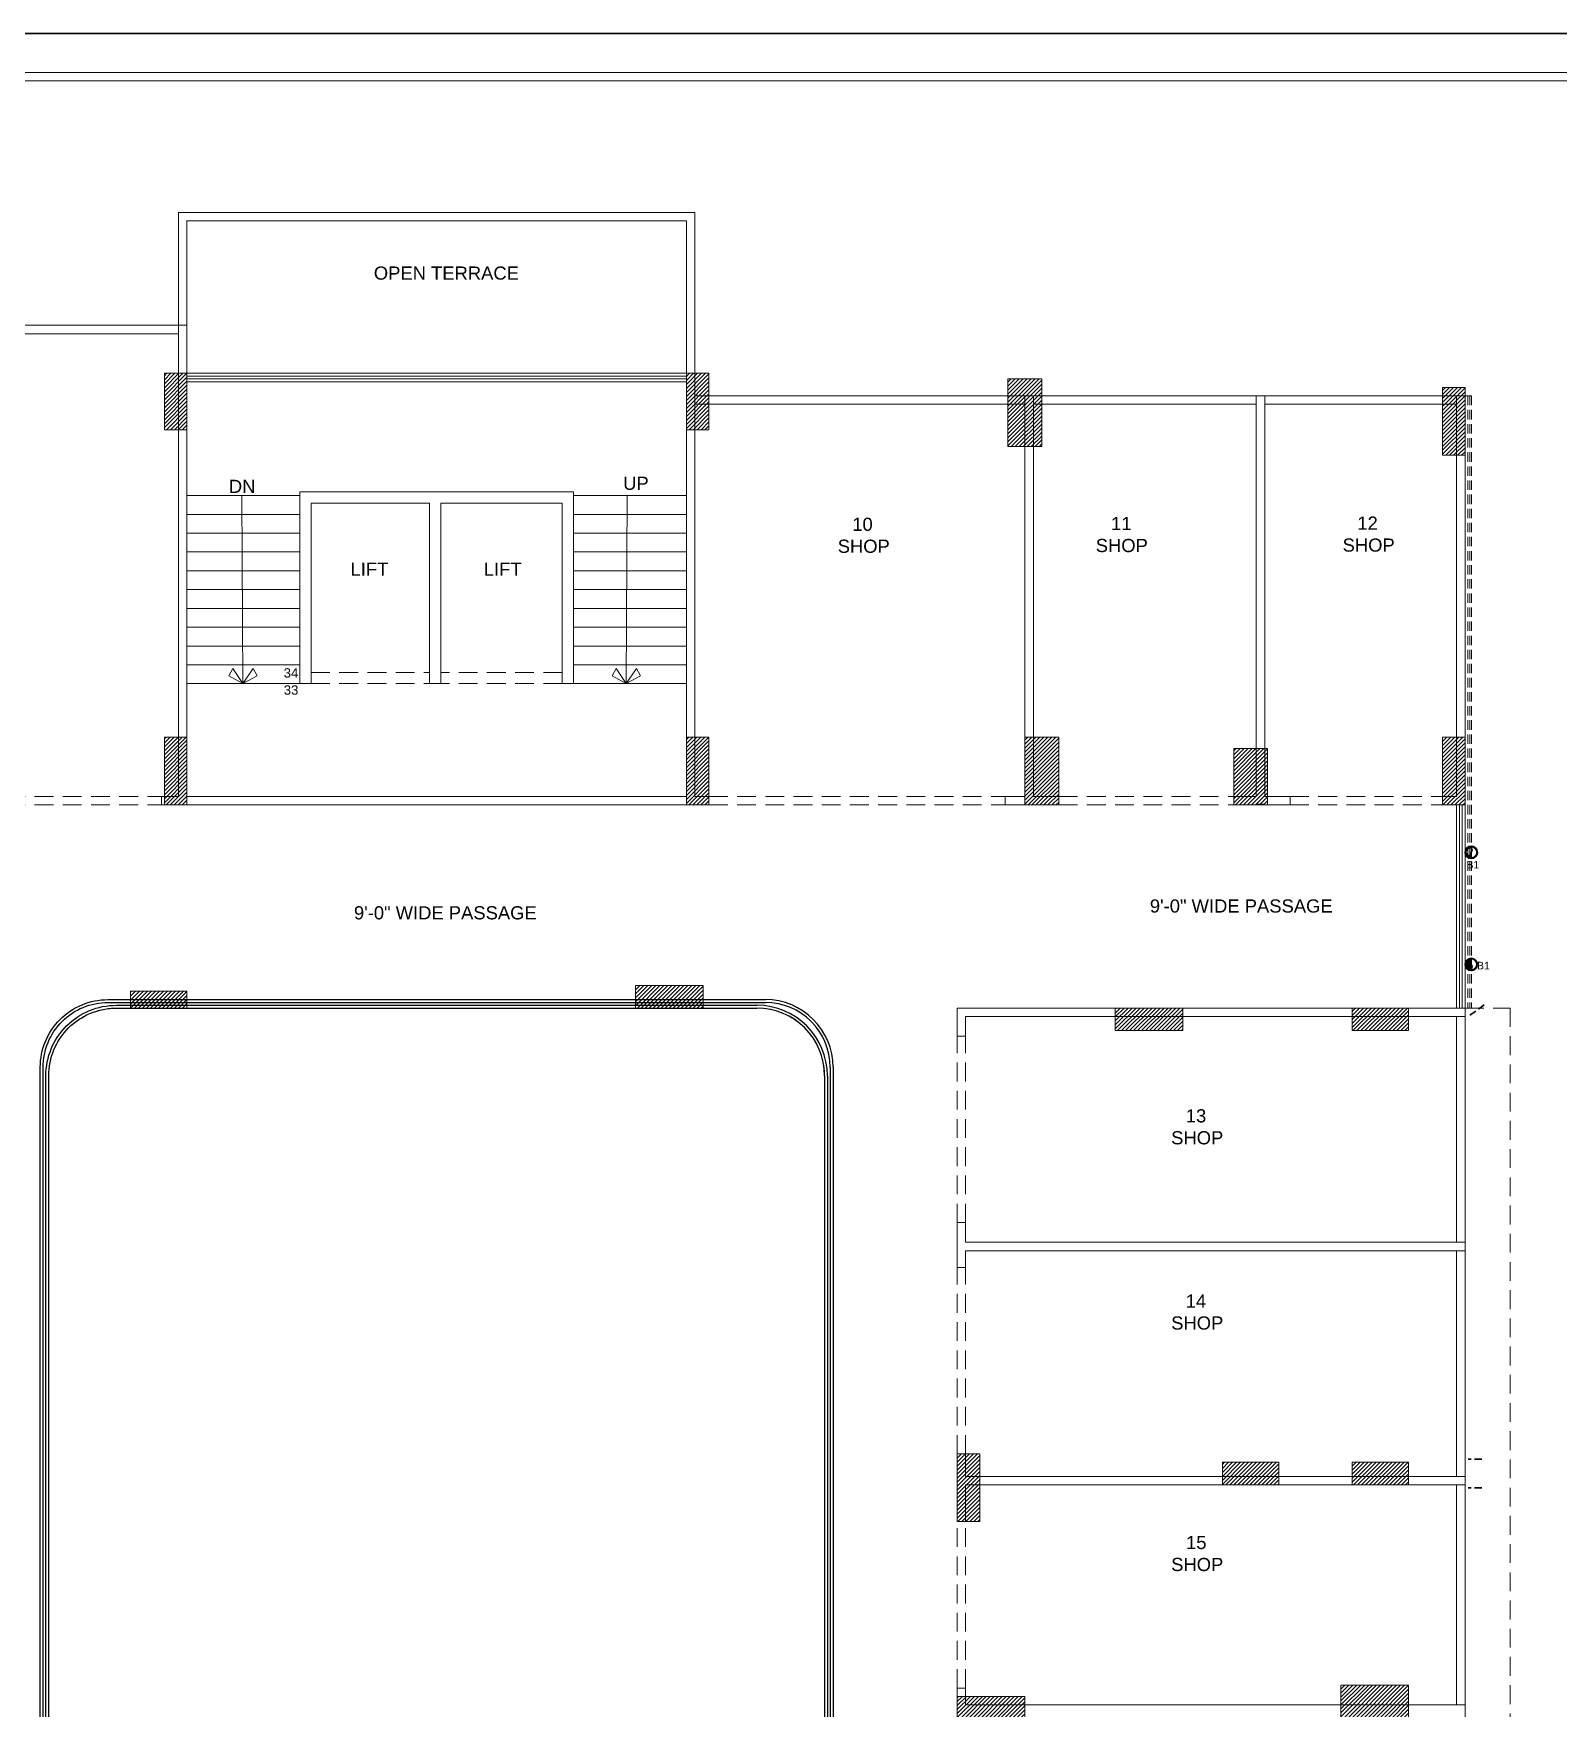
# Model space of a CAD drawing. Header units: inches. Extents: x 1807 to 67852, y 1160 to 20242.
# Drawn here: x 9073 to 9884, y 9032 to 9922 of the extents above; entities that cross this region are included whole.
import ezdxf

# ---------------------------------------------------------------- set-up
doc = ezdxf.new("R2010")
doc.units = ezdxf.units.IN
doc.header["$MEASUREMENT"] = 0
doc.linetypes.add('DASHED', pattern=[0.75, 0.5, -0.25])
doc.linetypes.add('DASHED2', pattern=[0.375, 0.25, -0.125])
for name, color, linetype, lineweight in [('02WINDOW & DOTTED', 8, 'Continuous', 20), ('4 upvc pip', 5, 'Continuous', 30), ('4 upvc pip hatch', 6, 'Continuous', 5), ('4. UPCV', 6, 'Continuous', 30), ('A-HATCH', 252, 'Continuous', 13), ('column_01', 7, 'Continuous', 18), ('dotted line 4', 32, 'DASHED2', 30), ('HATCH', 8, 'Continuous', 0), ('Nstair', 8, 'Continuous', 20), ('PROJ.', 8, 'DASHED', 20), ('RAILING', 8, 'Continuous', 25), ('SHOP TEXT', 7, 'Continuous', 15), ('wall', 7, 'Continuous', 20)]:
    doc.layers.add(name, color=color, linetype=linetype, lineweight=lineweight)
doc.styles.add('Krupalu 1', font='arial.ttf')
pattern_1 = [(45, (0, -2407.892), (-1.0606601718, 1.0606601718), [])]

# ---------------------------------------------------------------- blocks, each defined once
blk = doc.blocks.new('rtytrut')
at = {"layer": 'HATCH'}
h = blk.add_hatch(dxfattribs=at)
h.set_pattern_fill('ANSI31', color=256, scale=12, style=0)
h.set_pattern_definition(pattern_1)
h.paths.add_polyline_path([(135359.68, -629836.89), (135359.68, -629866.89), (135371.68, -629866.89), (135371.68, -629836.89)])
h = blk.add_hatch(dxfattribs=at)
h.set_pattern_fill('ANSI31', color=256, scale=12, style=0)
h.set_pattern_definition(pattern_1)
h.paths.add_polyline_path([(135649.18, -629836.89), (135649.18, -629866.89), (135637.18, -629866.89), (135637.18, -629836.89)])
h = blk.add_hatch(dxfattribs=at)
h.set_pattern_fill('ANSI31', color=256, scale=12, style=0)
h.set_pattern_definition(pattern_1)
h.paths.add_polyline_path([(135808.18, -629839.89), (135808.18, -629875.89), (135826.18, -629875.89), (135826.18, -629839.89)])
h = blk.add_hatch(dxfattribs=at)
h.set_pattern_fill('ANSI31', color=256, scale=12, style=0)
h.set_pattern_definition(pattern_1)
h.paths.add_polyline_path([(136039.18, -629844.39), (136039.18, -629880.39), (136051.18, -629880.39), (136051.18, -629844.39)])
h = blk.add_hatch(dxfattribs=at)
h.set_pattern_fill('ANSI31', color=256, scale=12, style=0)
h.set_pattern_definition(pattern_1)
h.paths.add_polyline_path([(135359.68, -630066.39), (135359.68, -630030.39), (135371.68, -630030.39), (135371.68, -630066.39)])
h = blk.add_hatch(dxfattribs=at)
h.set_pattern_fill('ANSI31', color=256, scale=12, style=0)
h.set_pattern_definition(pattern_1)
h.paths.add_polyline_path([(135649.18, -630066.39), (135649.18, -630030.39), (135637.18, -630030.39), (135637.18, -630066.39)])
h = blk.add_hatch(dxfattribs=at)
h.set_pattern_fill('ANSI31', color=256, scale=12, style=0)
h.set_pattern_definition(pattern_1)
h.paths.add_polyline_path([(135835.18, -630066.39), (135835.18, -630030.39), (135817.18, -630030.39), (135817.18, -630066.39)])
h = blk.add_hatch(dxfattribs=at)
h.set_pattern_fill('ANSI31', color=256, scale=12, style=0)
h.set_pattern_definition(pattern_1)
h.paths.add_polyline_path([(136039.18, -630066.39), (136039.18, -630030.39), (136051.18, -630030.39), (136051.18, -630066.39)])
h = blk.add_hatch(dxfattribs=at)
h.set_pattern_fill('ANSI31', color=256, scale=12, style=0)
h.set_pattern_definition(pattern_1)
h.paths.add_polyline_path([(135928.18, -630066.39), (135928.18, -630036.39), (135946.18, -630036.39), (135946.18, -630066.39)])
h = blk.add_hatch(dxfattribs=at)
h.set_pattern_fill('ANSI31', color=256, scale=12, style=0)
h.set_pattern_definition(pattern_1)
h.paths.add_polyline_path([(135371.68, -630165.39), (135341.68, -630165.39), (135341.68, -630174.39), (135371.68, -630174.39)])
h = blk.add_hatch(dxfattribs=at)
h.set_pattern_fill('ANSI31', color=256, scale=12, style=0)
h.set_pattern_definition(pattern_1)
h.paths.add_polyline_path([(135646.18, -630162.39), (135610.18, -630162.39), (135610.18, -630174.39), (135646.18, -630174.39)])
h = blk.add_hatch(dxfattribs=at)
h.set_pattern_fill('ANSI31', color=256, scale=12, style=0)
h.set_pattern_definition(pattern_1)
h.paths.add_polyline_path([(135865.18, -630186.39), (135901.18, -630186.39), (135901.18, -630174.39), (135865.18, -630174.39)])
h = blk.add_hatch(dxfattribs=at)
h.set_pattern_fill('ANSI31', color=256, scale=12, style=0)
h.set_pattern_definition(pattern_1)
h.paths.add_polyline_path([(136021.18, -630186.39), (135991.18, -630186.39), (135991.18, -630174.39), (136021.18, -630174.39)])
h = blk.add_hatch(dxfattribs=at)
h.set_pattern_fill('ANSI31', color=256, scale=12, style=0)
h.set_pattern_definition(pattern_1)
h.paths.add_polyline_path([(135793.18, -630411.39), (135793.18, -630447.39), (135781.18, -630447.39), (135781.18, -630411.39)])
h = blk.add_hatch(dxfattribs=at)
h.set_pattern_fill('ANSI31', color=256, scale=12, style=0)
h.set_pattern_definition(pattern_1)
h.paths.add_polyline_path([(135922.18, -630415.89), (135952.18, -630415.89), (135952.18, -630427.89), (135922.18, -630427.89)])
h = blk.add_hatch(dxfattribs=at)
h.set_pattern_fill('ANSI31', color=256, scale=12, style=0)
h.set_pattern_definition(pattern_1)
h.paths.add_polyline_path([(136021.18, -630415.89), (135991.18, -630415.89), (135991.18, -630427.89), (136021.18, -630427.89)])
h = blk.add_hatch(dxfattribs=at)
h.set_pattern_fill('ANSI31', color=256, scale=12, style=0)
h.set_pattern_definition(pattern_1)
h.paths.add_polyline_path([(135781.18, -630540.39), (135817.18, -630540.39), (135817.18, -630552.39), (135781.18, -630552.39)])
h = blk.add_hatch(dxfattribs=at)
h.set_pattern_fill('ANSI31', color=256, scale=12, style=0)
h.set_pattern_definition(pattern_1)
h.paths.add_polyline_path([(136021.18, -630534.39), (135985.18, -630534.39), (135985.18, -630552.39), (136021.18, -630552.39)])
at = {"layer": 'column_01'}
for points in [[(135359.68, -629836.89), (135359.68, -629866.89), (135371.68, -629866.89), (135371.68, -629836.89)], [(135649.18, -629836.89), (135649.18, -629866.89), (135637.18, -629866.89), (135637.18, -629836.89)], [(135808.18, -629839.89), (135808.18, -629875.89), (135826.18, -629875.89), (135826.18, -629839.89)], [(136039.18, -629844.39), (136039.18, -629880.39), (136051.18, -629880.39), (136051.18, -629844.39)], [(135359.68, -630066.39), (135359.68, -630030.39), (135371.68, -630030.39), (135371.68, -630066.39)], [(135649.18, -630066.39), (135649.18, -630030.39), (135637.18, -630030.39), (135637.18, -630066.39)], [(135835.18, -630066.39), (135835.18, -630030.39), (135817.18, -630030.39), (135817.18, -630066.39)], [(136039.18, -630066.39), (136039.18, -630030.39), (136051.18, -630030.39), (136051.18, -630066.39)], [(135928.18, -630066.39), (135928.18, -630036.39), (135946.18, -630036.39), (135946.18, -630066.39)], [(135371.68, -630165.39), (135341.68, -630165.39), (135341.68, -630174.39), (135371.68, -630174.39)], [(135646.18, -630162.39), (135610.18, -630162.39), (135610.18, -630174.39), (135646.18, -630174.39)], [(135865.18, -630186.39), (135901.18, -630186.39), (135901.18, -630174.39), (135865.18, -630174.39)], [(136021.18, -630186.39), (135991.18, -630186.39), (135991.18, -630174.39), (136021.18, -630174.39)], [(135793.18, -630411.39), (135793.18, -630447.39), (135781.18, -630447.39), (135781.18, -630411.39)], [(135922.18, -630415.89), (135952.18, -630415.89), (135952.18, -630427.89), (135922.18, -630427.89)], [(136021.18, -630415.89), (135991.18, -630415.89), (135991.18, -630427.89), (136021.18, -630427.89)], [(135781.18, -630540.39), (135817.18, -630540.39), (135817.18, -630552.39), (135781.18, -630552.39)], [(136021.18, -630534.39), (135985.18, -630534.39), (135985.18, -630552.39), (136021.18, -630552.39)]]:
    blk.add_lwpolyline(points, close=True, dxfattribs=at)

msp = doc.modelspace()

# ---------------------------------------------------------------- hatches: boundary and pattern name
at = {"layer": '4 upvc pip hatch', "ltscale": 10}
h = msp.add_hatch(dxfattribs=at)
h.set_pattern_fill('ANSI31', color=256, scale=3, angle=180, style=0)
h.set_pattern_definition([(135, (73521.7156, -131239.00237), (0.2651650429, 0.2651650429), [])])
edge = h.paths.add_edge_path()
edge.add_spline(control_points=[(9837.33, 9483.97), (9836.92, 9484.53), (9835.89, 9485.92), (9838.16, 9487.98), (9837.17, 9489.37), (9836.77, 9489.94)], knot_values=[0, 0, 0, 0, 1.259254, 3.09623, 4.348223, 4.348223, 4.348223, 4.348223], degree=3, periodic=0)
edge.add_arc((9837.12, 9486.96), 3, 180, 276.73796, ccw=False)
edge.add_arc((9837.12, 9486.96), 3, 94.06339, 180, ccw=False)
h = msp.add_hatch(dxfattribs=at)
h.set_pattern_fill('ANSI31', color=256, scale=3, angle=180, style=0)
h.set_pattern_definition([(225, (73521.7156, 150153.3406), (0.2651650429, -0.2651650429), [])])
edge = h.paths.add_edge_path()
edge.add_spline(control_points=[(9837.33, 9430.37), (9836.92, 9429.81), (9835.89, 9428.42), (9838.16, 9426.36), (9837.17, 9424.97), (9836.77, 9424.4)], knot_values=[0, 0, 0, 0, 1.259254, 3.09623, 4.348223, 4.348223, 4.348223, 4.348223], degree=3, periodic=0)
edge.add_arc((9837.12, 9427.38), 3, 83.26204, 180)
edge.add_arc((9837.12, 9427.38), 3, 180, 265.93661)

# ---------------------------------------------------------------- linework, layer by layer
at = {"layer": '02WINDOW & DOTTED'}
for p, q in [((9424.32, 9827.17), (9149.63, 9827.17)), ((9424.32, 9827.17), (9149.63, 9827.17)), ((9424.32, 9827.17), (9149.63, 9827.17)), ((9424.32, 9827.17), (9149.63, 9827.17)), ((9149.82, 9767.17), (9149.82, 9827.17)), ((9149.82, 9767.17), (9149.82, 9827.17)), ((9149.82, 9767.17), (9149.82, 9827.17)), ((9149.82, 9767.17), (9149.82, 9827.17)), ((9424.32, 9741.67), (9424.32, 9827.17)), ((9424.32, 9741.67), (9424.32, 9827.17)), ((9424.32, 9741.67), (9424.32, 9827.17)), ((9424.32, 9741.67), (9424.32, 9827.17)), ((9419.82, 9822.67), (9154.13, 9822.67)), ((9419.82, 9822.67), (9154.13, 9822.67)), ((9419.82, 9822.67), (9154.13, 9822.67)), ((9419.82, 9822.67), (9154.13, 9822.67)), ((9154.32, 9767.17), (9154.32, 9822.67)), ((9154.32, 9767.17), (9154.32, 9822.67)), ((9154.32, 9767.17), (9154.32, 9822.67)), ((9154.32, 9767.17), (9154.32, 9822.67)), ((9419.82, 9741.67), (9419.82, 9822.67)), ((9419.82, 9741.67), (9419.82, 9822.67)), ((9419.82, 9741.67), (9419.82, 9822.67)), ((9419.82, 9741.67), (9419.82, 9822.67))]:
    msp.add_line(p, q, dxfattribs=at)
at = {"layer": '02WINDOW & DOTTED', "ltscale": 20}
for p, q in [((9154.32, 9741.67), (9419.82, 9741.67)), ((9154.32, 9741.67), (9419.82, 9741.67)), ((9154.32, 9741.67), (9419.82, 9741.67)), ((9154.32, 9741.67), (9419.82, 9741.67)), ((9154.32, 9740.17), (9419.82, 9740.17)), ((9154.32, 9740.17), (9419.82, 9740.17)), ((9154.32, 9740.17), (9419.82, 9740.17)), ((9154.32, 9740.17), (9419.82, 9740.17)), ((9154.32, 9738.67), (9419.82, 9738.67)), ((9154.32, 9738.67), (9419.82, 9738.67)), ((9154.32, 9738.67), (9419.82, 9738.67)), ((9154.32, 9738.67), (9419.82, 9738.67)), ((9154.32, 9737.17), (9419.82, 9737.17)), ((9154.32, 9737.17), (9419.82, 9737.17)), ((9154.32, 9737.17), (9419.82, 9737.17)), ((9154.32, 9737.17), (9419.82, 9737.17)), ((9829.32, 9512.17), (9829.32, 9404.17)), ((9829.32, 9512.17), (9829.32, 9404.17)), ((9829.32, 9512.17), (9829.32, 9404.17)), ((9829.32, 9512.17), (9829.32, 9404.17)), ((9830.82, 9512.17), (9830.82, 9404.17)), ((9830.82, 9512.17), (9830.82, 9404.17)), ((9830.82, 9512.17), (9830.82, 9404.17)), ((9830.82, 9512.17), (9830.82, 9404.17)), ((9832.32, 9512.18), (9832.32, 9404.17)), ((9832.32, 9512.18), (9832.32, 9404.17)), ((9832.32, 9512.18), (9832.32, 9404.17)), ((9832.32, 9512.18), (9832.32, 9404.17)), ((9833.82, 9512.18), (9833.82, 9404.17)), ((9833.82, 9512.18), (9833.82, 9404.17)), ((9833.82, 9512.18), (9833.82, 9404.17)), ((9833.82, 9512.18), (9833.82, 9404.17))]:
    msp.add_line(p, q, dxfattribs=at)
at = {"layer": '02WINDOW & DOTTED', "linetype": 'DASHED', "ltscale": 10}
for p, q in [((9833.82, 9729.67), (9837.32, 9729.67)), ((9833.82, 9729.67), (9837.32, 9729.67)), ((9833.82, 9729.67), (9837.32, 9729.67)), ((9833.82, 9729.67), (9837.32, 9729.67)), ((9835.32, 9729.67), (9835.32, 9404.17)), ((9835.32, 9729.67), (9835.32, 9404.17)), ((9835.32, 9729.67), (9835.32, 9404.17)), ((9835.32, 9729.67), (9835.32, 9404.17)), ((9836.32, 9729.67), (9836.32, 9404.17)), ((9836.32, 9729.67), (9836.32, 9404.17)), ((9836.32, 9729.67), (9836.32, 9404.17)), ((9836.32, 9729.67), (9836.32, 9404.17)), ((9837.32, 9729.67), (9837.32, 9404.17)), ((9837.32, 9729.67), (9837.32, 9404.17)), ((9837.32, 9729.67), (9837.32, 9404.17)), ((9837.32, 9729.67), (9837.32, 9404.17))]:
    msp.add_line(p, q, dxfattribs=at)
at = {"layer": '02WINDOW & DOTTED', "linetype": 'DASHED', "ltscale": 20}
for p, q in [((9220.32, 9582.67), (9283.32, 9582.67)), ((9220.32, 9582.67), (9283.32, 9582.67)), ((9220.32, 9582.67), (9283.32, 9582.67)), ((9220.32, 9582.67), (9283.32, 9582.67)), ((9353.82, 9582.67), (9289.32, 9582.67)), ((9353.82, 9582.67), (9289.32, 9582.67)), ((9353.82, 9582.67), (9289.32, 9582.67)), ((9353.82, 9582.67), (9289.32, 9582.67)), ((9220.32, 9576.67), (9283.32, 9576.67)), ((9220.32, 9576.67), (9283.32, 9576.67)), ((9220.32, 9576.67), (9283.32, 9576.67)), ((9220.32, 9576.67), (9283.32, 9576.67)), ((9353.82, 9576.67), (9289.32, 9576.67)), ((9353.82, 9576.67), (9289.32, 9576.67)), ((9353.82, 9576.67), (9289.32, 9576.67)), ((9353.82, 9576.67), (9289.32, 9576.67)), ((8983.32, 9516.67), (9140.82, 9516.67)), ((8983.32, 9516.67), (9140.82, 9516.67)), ((8983.32, 9516.67), (9140.82, 9516.67)), ((8983.32, 9516.67), (9140.82, 9516.67)), ((8983.32, 9512.17), (9140.82, 9512.17)), ((8983.32, 9512.17), (9140.82, 9512.17)), ((8983.32, 9512.17), (9140.82, 9512.17)), ((8983.32, 9512.17), (9140.82, 9512.17)), ((9431.82, 9516.67), (9589.32, 9516.67)), ((9431.82, 9516.67), (9589.32, 9516.67)), ((9431.82, 9516.67), (9589.32, 9516.67)), ((9431.82, 9516.67), (9589.32, 9516.67)), ((9431.82, 9512.17), (9589.32, 9512.17)), ((9431.82, 9512.17), (9589.32, 9512.17)), ((9431.82, 9512.17), (9589.32, 9512.17)), ((9431.82, 9512.17), (9589.32, 9512.17)), ((9617.82, 9516.67), (9710.82, 9516.67)), ((9617.82, 9516.67), (9710.82, 9516.67)), ((9617.82, 9516.67), (9710.82, 9516.67)), ((9617.82, 9516.67), (9710.82, 9516.67)), ((9617.82, 9512.17), (9710.82, 9512.17)), ((9617.82, 9512.17), (9710.82, 9512.17)), ((9617.82, 9512.17), (9710.82, 9512.17)), ((9617.82, 9512.17), (9710.82, 9512.17)), ((9740.77, 9516.67), (9821.82, 9516.67)), ((9740.77, 9516.67), (9821.82, 9516.67)), ((9740.77, 9516.67), (9821.82, 9516.67)), ((9740.77, 9516.67), (9821.82, 9516.67)), ((9740.77, 9512.17), (9821.82, 9512.17)), ((9740.77, 9512.17), (9821.82, 9512.17)), ((9740.77, 9512.17), (9821.82, 9512.17)), ((9740.77, 9512.17), (9821.82, 9512.17)), ((9563.82, 9290.17), (9563.82, 9389.17)), ((9563.82, 9290.17), (9563.82, 9389.17)), ((9563.82, 9290.17), (9563.82, 9389.17)), ((9563.82, 9290.17), (9563.82, 9389.17)), ((9568.32, 9290.17), (9568.32, 9389.17)), ((9568.32, 9290.17), (9568.32, 9389.17)), ((9568.32, 9290.17), (9568.32, 9389.17)), ((9568.32, 9290.17), (9568.32, 9389.17)), ((9563.82, 9167.18), (9563.82, 9266.17)), ((9563.82, 9167.18), (9563.82, 9266.17)), ((9563.82, 9167.18), (9563.82, 9266.17)), ((9563.82, 9167.18), (9563.82, 9266.17)), ((9568.32, 9167.18), (9568.32, 9266.17)), ((9568.32, 9167.18), (9568.32, 9266.17)), ((9568.32, 9167.18), (9568.32, 9266.17)), ((9568.32, 9167.18), (9568.32, 9266.17)), ((9563.82, 9042.67), (9563.82, 9131.17)), ((9563.82, 9042.67), (9563.82, 9131.17)), ((9563.82, 9042.67), (9563.82, 9131.17)), ((9563.82, 9042.67), (9563.82, 9131.17)), ((9568.32, 9042.67), (9568.32, 9131.17)), ((9568.32, 9042.67), (9568.32, 9131.17)), ((9568.32, 9042.67), (9568.32, 9131.17)), ((9568.32, 9042.67), (9568.32, 9131.17))]:
    msp.add_line(p, q, dxfattribs=at)
at = {"layer": '4 upvc pip'}
msp.add_lwpolyline([(8459.41, 9922.33), (11124.93, 9922.33), (11124.93, 8037.61), (8459.41, 8037.61)], close=True, dxfattribs=at)
at = {"layer": '4. UPCV', "ltscale": 10}
for centre, radius in [((9837.12, 9486.96), 3.3), ((9837.12, 9486.96), 3), ((9837.12, 9427.38), 3.3), ((9837.12, 9427.38), 3)]:
    msp.add_circle(centre, radius, dxfattribs=at)
for points in [[(9837.33, 9483.97), (9836.92, 9484.53), (9835.89, 9485.92), (9838.16, 9487.98), (9837.17, 9489.37), (9836.77, 9489.94)], [(9837.33, 9430.37), (9836.92, 9429.81), (9835.89, 9428.42), (9838.16, 9426.36), (9837.17, 9424.97), (9836.77, 9424.4)]]:
    msp.add_open_spline(points, degree=3, knots=[0, 0, 0, 0, 1.888881, 4.644345, 6.522333, 6.522333, 6.522333, 6.522333], dxfattribs=at)
at = {"layer": 'A-HATCH'}
for points in [[(11052.61, 9901.68), (8527.25, 9901.68, 0.414214), (8480.05, 9854.49), (8480.05, 8109.94, 0.414214), (8531.73, 8058.26), (11049.24, 8058.26, 0.414214), (11104.29, 8113.3), (11104.29, 9850, 0.414214)], [(11052.61, 9897.1), (8527.25, 9897.1, 0.414214), (8484.64, 9854.49), (8484.64, 8109.94, 0.414214), (8531.73, 8062.84), (11049.24, 8062.84, 0.414214), (11099.7, 8113.3), (11099.7, 9850, 0.414214)]]:
    msp.add_lwpolyline(points, format="xyb", close=True, dxfattribs=at)
at = {"layer": 'dotted line 4', "ltscale": 15}
for p, q in [((9844.05, 9405.82), (9835.47, 9399.67)), ((9842.68, 9164.32), (9835.47, 9164.32)), ((9842.68, 9149.02), (9835.47, 9149.02))]:
    msp.add_line(p, q, dxfattribs=at)
at = {"layer": 'Nstair', "ltscale": 10}
for p, q in [((9214.32, 9676.67), (9154.32, 9676.67)), ((9214.32, 9676.67), (9154.32, 9676.67)), ((9214.32, 9676.67), (9154.32, 9676.67)), ((9214.32, 9676.67), (9154.32, 9676.67)), ((9183.55, 9676.68), (9184.07, 9576.68)), ((9183.55, 9676.68), (9184.07, 9576.68)), ((9183.55, 9676.68), (9184.07, 9576.68)), ((9183.55, 9676.68), (9184.07, 9576.68)), ((9359.82, 9676.67), (9419.82, 9676.67)), ((9359.82, 9676.67), (9419.82, 9676.67)), ((9359.82, 9676.67), (9419.82, 9676.67)), ((9359.82, 9676.67), (9419.82, 9676.67)), ((9388.41, 9676.67), (9387.89, 9576.67)), ((9388.41, 9676.67), (9387.89, 9576.67)), ((9388.41, 9676.67), (9387.89, 9576.67)), ((9388.41, 9676.67), (9387.89, 9576.67)), ((9214.32, 9666.67), (9154.32, 9666.67)), ((9214.32, 9666.67), (9154.32, 9666.67)), ((9214.32, 9666.67), (9154.32, 9666.67)), ((9214.32, 9666.67), (9154.32, 9666.67)), ((9359.82, 9666.67), (9419.82, 9666.67)), ((9359.82, 9666.67), (9419.82, 9666.67)), ((9359.82, 9666.67), (9419.82, 9666.67)), ((9359.82, 9666.67), (9419.82, 9666.67)), ((9214.32, 9656.67), (9154.32, 9656.67)), ((9214.32, 9656.67), (9154.32, 9656.67)), ((9214.32, 9656.67), (9154.32, 9656.67)), ((9214.32, 9656.67), (9154.32, 9656.67)), ((9359.82, 9656.67), (9419.82, 9656.67)), ((9359.82, 9656.67), (9419.82, 9656.67)), ((9359.82, 9656.67), (9419.82, 9656.67)), ((9359.82, 9656.67), (9419.82, 9656.67)), ((9214.32, 9646.67), (9154.32, 9646.67)), ((9214.32, 9646.67), (9154.32, 9646.67)), ((9214.32, 9646.67), (9154.32, 9646.67)), ((9214.32, 9646.67), (9154.32, 9646.67)), ((9359.82, 9646.67), (9419.82, 9646.67)), ((9359.82, 9646.67), (9419.82, 9646.67)), ((9359.82, 9646.67), (9419.82, 9646.67)), ((9359.82, 9646.67), (9419.82, 9646.67)), ((9214.32, 9636.67), (9154.32, 9636.67)), ((9214.32, 9636.67), (9154.32, 9636.67)), ((9214.32, 9636.67), (9154.32, 9636.67)), ((9214.32, 9636.67), (9154.32, 9636.67)), ((9359.82, 9636.67), (9419.82, 9636.67)), ((9359.82, 9636.67), (9419.82, 9636.67)), ((9359.82, 9636.67), (9419.82, 9636.67)), ((9359.82, 9636.67), (9419.82, 9636.67)), ((9214.32, 9626.67), (9154.32, 9626.67)), ((9214.32, 9626.67), (9154.32, 9626.67)), ((9214.32, 9626.67), (9154.32, 9626.67)), ((9214.32, 9626.67), (9154.32, 9626.67)), ((9359.82, 9626.67), (9419.82, 9626.67)), ((9359.82, 9626.67), (9419.82, 9626.67)), ((9359.82, 9626.67), (9419.82, 9626.67)), ((9359.82, 9626.67), (9419.82, 9626.67)), ((9214.32, 9616.67), (9154.32, 9616.67)), ((9214.32, 9616.67), (9154.32, 9616.67)), ((9214.32, 9616.67), (9154.32, 9616.67)), ((9214.32, 9616.67), (9154.32, 9616.67)), ((9359.82, 9616.67), (9419.82, 9616.67)), ((9359.82, 9616.67), (9419.82, 9616.67)), ((9359.82, 9616.67), (9419.82, 9616.67)), ((9359.82, 9616.67), (9419.82, 9616.67)), ((9214.32, 9606.67), (9154.32, 9606.67)), ((9214.32, 9606.67), (9154.32, 9606.67)), ((9214.32, 9606.67), (9154.32, 9606.67)), ((9214.32, 9606.67), (9154.32, 9606.67)), ((9359.82, 9606.67), (9419.82, 9606.67)), ((9359.82, 9606.67), (9419.82, 9606.67)), ((9359.82, 9606.67), (9419.82, 9606.67)), ((9359.82, 9606.67), (9419.82, 9606.67)), ((9214.32, 9596.67), (9154.32, 9596.67)), ((9214.32, 9596.67), (9154.32, 9596.67)), ((9214.32, 9596.67), (9154.32, 9596.67)), ((9214.32, 9596.67), (9154.32, 9596.67)), ((9359.82, 9596.67), (9419.82, 9596.67)), ((9359.82, 9596.67), (9419.82, 9596.67)), ((9359.82, 9596.67), (9419.82, 9596.67)), ((9359.82, 9596.67), (9419.82, 9596.67)), ((9214.32, 9586.67), (9154.32, 9586.67)), ((9214.32, 9586.67), (9154.32, 9586.67)), ((9214.32, 9586.67), (9154.32, 9586.67)), ((9214.32, 9586.67), (9154.32, 9586.67)), ((9359.82, 9586.67), (9419.82, 9586.67)), ((9359.82, 9586.67), (9419.82, 9586.67)), ((9359.82, 9586.67), (9419.82, 9586.67)), ((9359.82, 9586.67), (9419.82, 9586.67)), ((9214.32, 9576.67), (9154.32, 9576.67)), ((9214.32, 9576.67), (9154.32, 9576.67)), ((9214.32, 9576.67), (9154.32, 9576.67)), ((9214.32, 9576.67), (9154.32, 9576.67)), ((9359.82, 9576.67), (9419.82, 9576.67)), ((9359.82, 9576.67), (9419.82, 9576.67)), ((9359.82, 9576.67), (9419.82, 9576.67)), ((9359.82, 9576.67), (9419.82, 9576.67))]:
    msp.add_line(p, q, dxfattribs=at)
for points in [[(9176.53, 9580.9), (9178.7, 9584.79), (9184.07, 9576.68)], [(9176.53, 9580.9), (9178.7, 9584.79), (9184.07, 9576.68)], [(9176.53, 9580.9), (9178.7, 9584.79), (9184.07, 9576.68)], [(9176.53, 9580.9), (9178.7, 9584.79), (9184.07, 9576.68)], [(9184.07, 9576.68), (9191.62, 9580.9), (9189.45, 9584.79)], [(9184.07, 9576.68), (9191.62, 9580.9), (9189.45, 9584.79)], [(9184.07, 9576.68), (9191.62, 9580.9), (9189.45, 9584.79)], [(9184.07, 9576.68), (9191.62, 9580.9), (9189.45, 9584.79)], [(9380.35, 9580.9), (9382.52, 9584.78), (9387.89, 9576.68)], [(9380.35, 9580.9), (9382.52, 9584.78), (9387.89, 9576.68)], [(9380.35, 9580.9), (9382.52, 9584.78), (9387.89, 9576.68)], [(9380.35, 9580.9), (9382.52, 9584.78), (9387.89, 9576.68)], [(9387.89, 9576.68), (9395.44, 9580.9), (9393.27, 9584.78)], [(9387.89, 9576.68), (9395.44, 9580.9), (9393.27, 9584.78)], [(9387.89, 9576.68), (9395.44, 9580.9), (9393.27, 9584.78)], [(9387.89, 9576.68), (9395.44, 9580.9), (9393.27, 9584.78)]]:
    msp.add_lwpolyline(points, close=True, dxfattribs=at)
at = {"layer": 'PROJ.', "ltscale": 20}
msp.add_lwpolyline([(8740.32, 9521.17), (8740.32, 9767.17), (9154.32, 9767.17), (9154.32, 9741.67), (9424.32, 9741.67), (9424.32, 9729.67), (9833.82, 9729.67), (9833.82, 9404.17), (9857.82, 9404.17), (9857.82, 8652.67)], dxfattribs=at)
msp.add_lwpolyline([(8740.32, 9521.17), (8740.32, 9767.17), (9154.32, 9767.17), (9154.32, 9741.67), (9424.32, 9741.67), (9424.32, 9729.67), (9833.82, 9729.67), (9833.82, 9404.17), (9857.82, 9404.17), (9857.82, 8652.67)], dxfattribs=at)
msp.add_lwpolyline([(8740.32, 9521.17), (8740.32, 9767.17), (9154.32, 9767.17), (9154.32, 9741.67), (9424.32, 9741.67), (9424.32, 9729.67), (9833.82, 9729.67), (9833.82, 9404.17), (9857.82, 9404.17), (9857.82, 8652.67)], dxfattribs=at)
msp.add_lwpolyline([(8740.32, 9521.17), (8740.32, 9767.17), (9154.32, 9767.17), (9154.32, 9741.67), (9424.32, 9741.67), (9424.32, 9729.67), (9833.82, 9729.67), (9833.82, 9404.17), (9857.82, 9404.17), (9857.82, 8652.67)], dxfattribs=at)
msp.add_lwpolyline([(9493.32, 8358.67), (9493.32, 9368.17, 0.414214), (9457.32, 9404.17), (9116.82, 9404.17, 0.414214), (9080.82, 9368.17), (9080.82, 8358.67)], format="xyb", dxfattribs=at)
msp.add_lwpolyline([(9493.32, 8358.67), (9493.32, 9368.17, 0.414214), (9457.32, 9404.17), (9116.82, 9404.17, 0.414214), (9080.82, 9368.17), (9080.82, 8358.67)], format="xyb", dxfattribs=at)
msp.add_lwpolyline([(9493.32, 8358.67), (9493.32, 9368.17, 0.414214), (9457.32, 9404.17), (9116.82, 9404.17, 0.414214), (9080.82, 9368.17), (9080.82, 8358.67)], format="xyb", dxfattribs=at)
msp.add_lwpolyline([(9493.32, 8358.67), (9493.32, 9368.17, 0.414214), (9457.32, 9404.17), (9116.82, 9404.17, 0.414214), (9080.82, 9368.17), (9080.82, 8358.67)], format="xyb", dxfattribs=at)
at = {"layer": 'RAILING'}
for p, q in [((9496.32, 9372.67), (9496.32, 8378.17)), ((9496.32, 9372.67), (9496.32, 8378.17)), ((9496.32, 9372.67), (9496.32, 8378.17)), ((9496.32, 9372.67), (9496.32, 8378.17)), ((9497.82, 9372.67), (9497.82, 8378.17)), ((9497.82, 9372.67), (9497.82, 8378.17)), ((9497.82, 9372.67), (9497.82, 8378.17)), ((9497.82, 9372.67), (9497.82, 8378.17)), ((9493.32, 9368.17), (9493.32, 8378.17)), ((9493.32, 9368.17), (9493.32, 8378.17)), ((9493.32, 9368.17), (9493.32, 8378.17)), ((9493.32, 9368.17), (9493.32, 8378.17)), ((9494.82, 9368.17), (9494.82, 8378.17)), ((9494.82, 9368.17), (9494.82, 8378.17)), ((9494.82, 9368.17), (9494.82, 8378.17)), ((9494.82, 9368.17), (9494.82, 8378.17))]:
    msp.add_line(p, q, dxfattribs=at)
for points in [[(9076.32, 8378.17), (9076.32, 9372.67, -0.414214), (9112.32, 9408.67), (9461.82, 9408.67)], [(9076.32, 8378.17), (9076.32, 9372.67, -0.414214), (9112.32, 9408.67), (9461.82, 9408.67)], [(9076.32, 8378.17), (9076.32, 9372.67, -0.414214), (9112.32, 9408.67), (9461.82, 9408.67)], [(9076.32, 8378.17), (9076.32, 9372.67, -0.414214), (9112.32, 9408.67), (9461.82, 9408.67)], [(9077.82, 8378.17), (9077.82, 9372.67, -0.414214), (9112.32, 9407.17), (9461.82, 9407.17)], [(9077.82, 8378.17), (9077.82, 9372.67, -0.414214), (9112.32, 9407.17), (9461.82, 9407.17)], [(9077.82, 8378.17), (9077.82, 9372.67, -0.414214), (9112.32, 9407.17), (9461.82, 9407.17)], [(9077.82, 8378.17), (9077.82, 9372.67, -0.414214), (9112.32, 9407.17), (9461.82, 9407.17)], [(9079.32, 8378.17), (9079.32, 9368.17, -0.414214), (9116.82, 9405.67), (9457.32, 9405.67)], [(9079.32, 8378.17), (9079.32, 9368.17, -0.414214), (9116.82, 9405.67), (9457.32, 9405.67)], [(9079.32, 8378.17), (9079.32, 9368.17, -0.414214), (9116.82, 9405.67), (9457.32, 9405.67)], [(9079.32, 8378.17), (9079.32, 9368.17, -0.414214), (9116.82, 9405.67), (9457.32, 9405.67)], [(9080.82, 8378.17), (9080.82, 9368.17, -0.414214), (9116.82, 9404.17), (9457.32, 9404.17)], [(9080.82, 8378.17), (9080.82, 9368.17, -0.414214), (9116.82, 9404.17), (9457.32, 9404.17)], [(9080.82, 8378.17), (9080.82, 9368.17, -0.414214), (9116.82, 9404.17), (9457.32, 9404.17)], [(9080.82, 8378.17), (9080.82, 9368.17, -0.414214), (9116.82, 9404.17), (9457.32, 9404.17)]]:
    msp.add_lwpolyline(points, format="xyb", dxfattribs=at)
for centre, radius in [((9457.32, 9368.17), 37.5), ((9457.32, 9368.17), 37.5), ((9457.32, 9368.17), 37.5), ((9457.32, 9368.17), 37.5), ((9457.32, 9368.17), 36), ((9457.32, 9368.17), 36), ((9457.32, 9368.17), 36), ((9457.32, 9368.17), 36), ((9461.82, 9372.67), 36), ((9461.82, 9372.67), 36), ((9461.82, 9372.67), 36), ((9461.82, 9372.67), 36), ((9461.82, 9372.67), 34.5), ((9461.82, 9372.67), 34.5), ((9461.82, 9372.67), 34.5), ((9461.82, 9372.67), 34.5)]:
    msp.add_arc(centre, radius, 0, 90, dxfattribs=at)
at = {"layer": 'wall'}
for p, q in [((8848.32, 9767.17), (9154.32, 9767.17)), ((8848.32, 9767.17), (9154.32, 9767.17)), ((8848.32, 9767.17), (9154.32, 9767.17)), ((8848.32, 9767.17), (9154.32, 9767.17)), ((8974.32, 9762.67), (9149.82, 9762.67)), ((8974.32, 9762.67), (9149.82, 9762.67)), ((8974.32, 9762.67), (9149.82, 9762.67)), ((8974.32, 9762.67), (9149.82, 9762.67)), ((9149.82, 9516.67), (9149.82, 9767.17)), ((9149.82, 9516.67), (9149.82, 9767.17)), ((9149.82, 9516.67), (9149.82, 9767.17)), ((9149.82, 9516.67), (9149.82, 9767.17)), ((9154.32, 9512.17), (9154.32, 9767.17)), ((9154.32, 9512.17), (9154.32, 9767.17)), ((9154.32, 9512.17), (9154.32, 9767.17)), ((9154.32, 9512.17), (9154.32, 9767.17)), ((9419.82, 9512.17), (9419.82, 9741.67)), ((9419.82, 9741.67), (9424.32, 9741.67)), ((9419.82, 9512.17), (9419.82, 9741.67)), ((9419.82, 9741.67), (9424.32, 9741.67)), ((9419.82, 9512.17), (9419.82, 9741.67)), ((9419.82, 9741.67), (9424.32, 9741.67)), ((9419.82, 9512.17), (9419.82, 9741.67)), ((9419.82, 9741.67), (9424.32, 9741.67)), ((9424.32, 9516.67), (9424.32, 9741.67)), ((9424.32, 9516.67), (9424.32, 9741.67)), ((9424.32, 9516.67), (9424.32, 9741.67)), ((9424.32, 9516.67), (9424.32, 9741.67)), ((9419.82, 9729.67), (9419.82, 9729.67)), ((9419.82, 9729.67), (9419.82, 9729.67)), ((9419.82, 9729.67), (9419.82, 9729.67)), ((9419.82, 9729.67), (9419.82, 9729.67)), ((9419.82, 9725.17), (9419.82, 9725.17)), ((9419.82, 9725.17), (9419.82, 9725.17)), ((9419.82, 9725.17), (9419.82, 9725.17)), ((9419.82, 9725.17), (9419.82, 9725.17)), ((9424.32, 9729.67), (9833.82, 9729.67)), ((9424.32, 9729.67), (9833.82, 9729.67)), ((9424.32, 9725.17), (9599.82, 9725.17)), ((9424.32, 9725.17), (9599.82, 9725.17)), ((9424.32, 9725.17), (9599.82, 9725.17)), ((9424.32, 9725.17), (9599.82, 9725.17)), ((9599.82, 9512.17), (9599.82, 9729.67)), ((9599.82, 9512.17), (9599.82, 9729.67)), ((9599.82, 9512.17), (9599.82, 9729.67)), ((9599.82, 9512.17), (9599.82, 9729.67)), ((9604.32, 9516.67), (9604.32, 9729.67)), ((9604.32, 9516.67), (9604.32, 9729.67)), ((9604.32, 9516.67), (9604.32, 9729.67)), ((9604.32, 9516.67), (9604.32, 9729.67)), ((9604.32, 9725.17), (9722.82, 9725.17)), ((9604.32, 9725.17), (9722.82, 9725.17)), ((9604.32, 9725.17), (9722.82, 9725.17)), ((9604.32, 9725.17), (9722.82, 9725.17)), ((9722.82, 9516.67), (9722.82, 9729.67)), ((9722.82, 9516.67), (9722.82, 9729.67)), ((9722.82, 9516.67), (9722.82, 9729.67)), ((9722.82, 9516.67), (9722.82, 9729.67)), ((9727.32, 9516.67), (9727.32, 9729.67)), ((9727.32, 9516.67), (9727.32, 9729.67)), ((9727.32, 9516.67), (9727.32, 9729.67)), ((9727.32, 9516.67), (9727.32, 9729.67)), ((9727.32, 9725.17), (9829.32, 9725.17)), ((9727.32, 9725.17), (9829.32, 9725.17)), ((9727.32, 9725.17), (9829.32, 9725.17)), ((9727.32, 9725.17), (9829.32, 9725.17)), ((9829.32, 9729.67), (9829.32, 9729.67)), ((9829.32, 9729.67), (9829.32, 9516.67)), ((9829.32, 9729.67), (9829.32, 9729.67)), ((9829.32, 9729.67), (9829.32, 9516.67)), ((9829.32, 9729.67), (9829.32, 9729.67)), ((9829.32, 9729.67), (9829.32, 9516.67)), ((9829.32, 9729.67), (9829.32, 9729.67)), ((9829.32, 9729.67), (9829.32, 9516.67)), ((9833.82, 9729.67), (9833.82, 9512.17)), ((9833.82, 9729.67), (9833.82, 9512.17)), ((9833.82, 9729.67), (9833.82, 9512.17)), ((9833.82, 9729.67), (9833.82, 9512.17)), ((9289.32, 9678.67), (9214.32, 9678.67)), ((9214.32, 9678.67), (9214.32, 9576.67)), ((9214.32, 9678.67), (9214.32, 9576.67)), ((9289.32, 9678.67), (9214.32, 9678.67)), ((9214.32, 9678.67), (9214.32, 9576.67)), ((9289.32, 9678.67), (9214.32, 9678.67)), ((9214.32, 9678.67), (9214.32, 9576.67)), ((9289.32, 9678.67), (9214.32, 9678.67)), ((9220.32, 9576.67), (9220.32, 9672.67)), ((9220.32, 9672.67), (9283.32, 9672.67)), ((9220.32, 9672.67), (9283.32, 9672.67)), ((9220.32, 9576.67), (9220.32, 9672.67)), ((9220.32, 9672.67), (9283.32, 9672.67)), ((9220.32, 9576.67), (9220.32, 9672.67)), ((9220.32, 9672.67), (9283.32, 9672.67)), ((9220.32, 9576.67), (9220.32, 9672.67)), ((9283.32, 9678.67), (9359.82, 9678.67)), ((9283.32, 9678.67), (9359.82, 9678.67)), ((9283.32, 9678.67), (9359.82, 9678.67)), ((9283.32, 9678.67), (9359.82, 9678.67)), ((9283.32, 9672.67), (9283.32, 9576.67)), ((9283.32, 9576.67), (9283.32, 9672.67)), ((9283.32, 9576.67), (9283.32, 9672.67)), ((9283.32, 9672.67), (9283.32, 9576.67)), ((9283.32, 9576.67), (9283.32, 9672.67)), ((9283.32, 9672.67), (9283.32, 9576.67)), ((9283.32, 9576.67), (9283.32, 9672.67)), ((9283.32, 9672.67), (9283.32, 9576.67)), ((9289.32, 9576.67), (9289.32, 9672.67)), ((9353.82, 9672.67), (9289.32, 9672.67)), ((9289.32, 9672.67), (9289.32, 9576.67)), ((9289.32, 9672.67), (9289.32, 9576.67)), ((9353.82, 9672.67), (9289.32, 9672.67)), ((9289.32, 9576.67), (9289.32, 9672.67)), ((9289.32, 9672.67), (9289.32, 9576.67)), ((9353.82, 9672.67), (9289.32, 9672.67)), ((9289.32, 9576.67), (9289.32, 9672.67)), ((9289.32, 9672.67), (9289.32, 9576.67)), ((9353.82, 9672.67), (9289.32, 9672.67)), ((9289.32, 9576.67), (9289.32, 9672.67)), ((9353.82, 9576.67), (9353.82, 9672.67)), ((9353.82, 9576.67), (9353.82, 9672.67)), ((9353.82, 9576.67), (9353.82, 9672.67)), ((9353.82, 9576.67), (9353.82, 9672.67)), ((9359.82, 9678.67), (9359.82, 9576.67)), ((9359.82, 9678.67), (9359.82, 9576.67)), ((9359.82, 9678.67), (9359.82, 9576.67)), ((9359.82, 9678.67), (9359.82, 9576.67)), ((9214.32, 9576.67), (9220.32, 9576.67)), ((9214.32, 9576.67), (9220.32, 9576.67)), ((9214.32, 9576.67), (9220.32, 9576.67)), ((9214.32, 9576.67), (9220.32, 9576.67)), ((9283.32, 9576.67), (9289.32, 9576.67)), ((9289.32, 9576.67), (9283.32, 9576.67)), ((9289.32, 9576.67), (9283.32, 9576.67)), ((9283.32, 9576.67), (9289.32, 9576.67)), ((9289.32, 9576.67), (9283.32, 9576.67)), ((9283.32, 9576.67), (9289.32, 9576.67)), ((9289.32, 9576.67), (9283.32, 9576.67)), ((9283.32, 9576.67), (9289.32, 9576.67)), ((9359.82, 9576.67), (9353.82, 9576.67)), ((9359.82, 9576.67), (9353.82, 9576.67)), ((9359.82, 9576.67), (9353.82, 9576.67)), ((9359.82, 9576.67), (9353.82, 9576.67)), ((9140.82, 9512.17), (9140.82, 9516.67)), ((9140.82, 9516.67), (9149.82, 9516.67)), ((9140.82, 9516.67), (9149.82, 9516.67)), ((9140.82, 9512.17), (9140.82, 9516.67)), ((9140.82, 9516.67), (9149.82, 9516.67)), ((9140.82, 9512.17), (9140.82, 9516.67)), ((9140.82, 9516.67), (9149.82, 9516.67)), ((9140.82, 9512.17), (9140.82, 9516.67)), ((9140.82, 9512.17), (9431.82, 9512.17)), ((9140.82, 9512.17), (9431.82, 9512.17)), ((9140.82, 9512.17), (9431.82, 9512.17)), ((9140.82, 9512.17), (9431.82, 9512.17)), ((9154.32, 9516.67), (9419.82, 9516.67)), ((9154.32, 9516.67), (9419.82, 9516.67)), ((9154.32, 9516.67), (9419.82, 9516.67)), ((9154.32, 9516.67), (9419.82, 9516.67)), ((9424.32, 9516.67), (9431.82, 9516.67)), ((9424.32, 9516.67), (9431.82, 9516.67)), ((9424.32, 9516.67), (9431.82, 9516.67)), ((9424.32, 9516.67), (9431.82, 9516.67)), ((9431.82, 9512.17), (9431.82, 9516.67)), ((9431.82, 9512.17), (9431.82, 9516.67)), ((9431.82, 9512.17), (9431.82, 9516.67)), ((9431.82, 9512.17), (9431.82, 9516.67)), ((9589.32, 9512.17), (9589.32, 9516.67)), ((9589.32, 9516.67), (9599.82, 9516.67)), ((9589.32, 9516.67), (9599.82, 9516.67)), ((9589.32, 9512.17), (9589.32, 9516.67)), ((9589.32, 9516.67), (9599.82, 9516.67)), ((9589.32, 9512.17), (9589.32, 9516.67)), ((9589.32, 9516.67), (9599.82, 9516.67)), ((9589.32, 9512.17), (9589.32, 9516.67)), ((9589.32, 9512.17), (9617.82, 9512.17)), ((9589.32, 9512.17), (9617.82, 9512.17)), ((9589.32, 9512.17), (9617.82, 9512.17)), ((9589.32, 9512.17), (9617.82, 9512.17)), ((9599.82, 9512.18), (9604.32, 9512.18)), ((9599.82, 9512.18), (9604.32, 9512.18)), ((9599.82, 9512.18), (9604.32, 9512.18)), ((9599.82, 9512.18), (9604.32, 9512.18)), ((9604.32, 9516.67), (9617.82, 9516.67)), ((9604.32, 9516.67), (9617.82, 9516.67)), ((9604.32, 9516.67), (9617.82, 9516.67)), ((9604.32, 9516.67), (9617.82, 9516.67)), ((9604.32, 9512.17), (9604.32, 9512.18)), ((9604.32, 9512.17), (9604.32, 9512.18)), ((9604.32, 9512.17), (9604.32, 9512.18)), ((9604.32, 9512.17), (9604.32, 9512.18)), ((9617.82, 9512.17), (9617.82, 9516.67)), ((9617.82, 9512.17), (9617.82, 9516.67)), ((9617.82, 9512.17), (9617.82, 9516.67)), ((9617.82, 9512.17), (9617.82, 9516.67)), ((9710.82, 9512.17), (9710.82, 9516.67)), ((9710.82, 9516.67), (9722.82, 9516.67)), ((9710.82, 9516.67), (9722.82, 9516.67)), ((9710.82, 9512.17), (9710.82, 9516.67)), ((9710.82, 9516.67), (9722.82, 9516.67)), ((9710.82, 9512.17), (9710.82, 9516.67)), ((9710.82, 9516.67), (9722.82, 9516.67)), ((9710.82, 9512.17), (9710.82, 9516.67)), ((9710.82, 9512.17), (9740.79, 9512.17)), ((9710.82, 9512.17), (9740.79, 9512.17)), ((9710.82, 9512.17), (9740.79, 9512.17)), ((9710.82, 9512.17), (9740.79, 9512.17)), ((9722.71, 9512.54), (9727.21, 9512.54)), ((9722.71, 9512.54), (9727.21, 9512.54)), ((9722.71, 9512.54), (9727.21, 9512.54)), ((9722.71, 9512.54), (9727.21, 9512.54)), ((9727.32, 9516.67), (9740.77, 9516.67)), ((9727.32, 9516.67), (9740.77, 9516.67)), ((9727.32, 9516.67), (9740.77, 9516.67)), ((9727.32, 9516.67), (9740.77, 9516.67)), ((9740.77, 9512.17), (9740.77, 9516.67)), ((9740.77, 9512.17), (9740.77, 9516.67)), ((9740.77, 9512.17), (9740.77, 9516.67)), ((9740.77, 9512.17), (9740.77, 9516.67)), ((9821.82, 9512.17), (9821.82, 9516.67)), ((9821.82, 9516.67), (9829.32, 9516.67)), ((9821.82, 9516.67), (9829.32, 9516.67)), ((9821.82, 9512.17), (9821.82, 9516.67)), ((9821.82, 9516.67), (9829.32, 9516.67)), ((9821.82, 9512.17), (9821.82, 9516.67)), ((9821.82, 9516.67), (9829.32, 9516.67)), ((9821.82, 9512.17), (9821.82, 9516.67)), ((9821.82, 9512.17), (9833.82, 9512.17)), ((9821.82, 9512.17), (9833.82, 9512.17)), ((9821.82, 9512.17), (9833.82, 9512.17)), ((9821.82, 9512.17), (9833.82, 9512.17)), ((9563.82, 9404.17), (9833.82, 9404.17)), ((9563.82, 9404.17), (9563.82, 9389.17)), ((9563.82, 9404.17), (9833.82, 9404.17)), ((9563.82, 9404.17), (9563.82, 9389.17)), ((9563.82, 9404.17), (9833.82, 9404.17)), ((9563.82, 9404.17), (9833.82, 9404.17)), ((9563.82, 9404.17), (9563.82, 9389.17)), ((9563.82, 9404.17), (9563.82, 9389.17)), ((9833.82, 9404.17), (9833.82, 8160.67)), ((9833.82, 9404.17), (9833.82, 8160.67)), ((9833.82, 9404.17), (9833.82, 8160.67)), ((9568.32, 9399.67), (9833.82, 9399.67)), ((9568.32, 9399.67), (9568.32, 9389.17)), ((9568.32, 9399.67), (9833.82, 9399.67)), ((9568.32, 9399.67), (9568.32, 9389.17)), ((9568.32, 9399.67), (9833.82, 9399.67)), ((9568.32, 9399.67), (9833.82, 9399.67)), ((9568.32, 9399.67), (9568.32, 9389.17)), ((9568.32, 9399.67), (9568.32, 9389.17)), ((9829.32, 9399.67), (9829.32, 9279.67)), ((9829.32, 9399.67), (9829.32, 9279.67)), ((9829.32, 9399.67), (9829.32, 9279.67)), ((9829.32, 9399.67), (9829.32, 9279.67)), ((9563.82, 9389.17), (9568.32, 9389.17)), ((9563.82, 9389.17), (9568.32, 9389.17)), ((9563.82, 9389.17), (9568.32, 9389.17)), ((9563.82, 9389.17), (9568.32, 9389.17)), ((9563.82, 9290.17), (9568.32, 9290.17)), ((9563.82, 9290.17), (9563.82, 9266.17)), ((9563.82, 9290.17), (9568.32, 9290.17)), ((9563.82, 9290.17), (9563.82, 9266.17)), ((9563.82, 9290.17), (9568.32, 9290.17)), ((9563.82, 9290.17), (9563.82, 9266.17)), ((9563.82, 9290.17), (9568.32, 9290.17)), ((9563.82, 9290.17), (9563.82, 9266.17)), ((9568.32, 9290.17), (9568.32, 9279.67)), ((9568.32, 9290.17), (9568.32, 9279.67)), ((9568.32, 9290.17), (9568.32, 9279.67)), ((9568.32, 9290.17), (9568.32, 9279.67)), ((9568.32, 9279.67), (9833.82, 9279.67)), ((9568.32, 9279.67), (9833.82, 9279.67)), ((9568.32, 9279.67), (9833.82, 9279.67)), ((9568.32, 9279.67), (9833.82, 9279.67)), ((9568.32, 9275.17), (9833.82, 9275.17)), ((9568.32, 9275.17), (9568.32, 9266.17)), ((9568.32, 9275.17), (9833.82, 9275.17)), ((9568.32, 9275.17), (9568.32, 9266.17)), ((9568.32, 9275.17), (9833.82, 9275.17)), ((9568.32, 9275.17), (9833.82, 9275.17)), ((9568.32, 9275.17), (9568.32, 9266.17)), ((9568.32, 9275.17), (9568.32, 9266.17)), ((9829.32, 9275.17), (9829.32, 9155.17)), ((9829.32, 9275.17), (9829.32, 9155.17)), ((9829.32, 9275.17), (9829.32, 9155.17)), ((9829.32, 9275.17), (9829.32, 9155.17)), ((9563.82, 9266.17), (9568.32, 9266.17)), ((9563.82, 9266.17), (9568.32, 9266.17)), ((9563.82, 9266.17), (9568.32, 9266.17)), ((9563.82, 9266.17), (9568.32, 9266.17)), ((9563.82, 9167.18), (9563.82, 9131.17)), ((9563.82, 9167.18), (9568.32, 9167.17)), ((9563.82, 9167.18), (9563.82, 9131.17)), ((9563.82, 9167.18), (9568.32, 9167.17)), ((9563.82, 9167.18), (9563.82, 9131.17)), ((9563.82, 9167.18), (9568.32, 9167.17)), ((9563.82, 9167.18), (9563.82, 9131.17)), ((9563.82, 9167.18), (9568.32, 9167.17)), ((9568.32, 9167.17), (9568.32, 9155.17)), ((9568.32, 9167.17), (9568.32, 9155.17)), ((9568.32, 9167.17), (9568.32, 9155.17)), ((9568.32, 9167.17), (9568.32, 9155.17)), ((9563.82, 9155.17), (9563.82, 9155.17)), ((9563.82, 9155.17), (9563.82, 9155.17)), ((9563.82, 9155.17), (9563.82, 9155.17)), ((9563.82, 9155.17), (9563.82, 9155.17)), ((9568.32, 9155.17), (9833.82, 9155.17)), ((9568.32, 9155.17), (9833.82, 9155.17)), ((9568.32, 9155.17), (9833.82, 9155.17)), ((9568.32, 9155.17), (9833.82, 9155.17)), ((9563.82, 9150.67), (9563.82, 9150.67)), ((9563.82, 9150.67), (9563.82, 9150.67)), ((9563.82, 9150.67), (9563.82, 9150.67)), ((9563.82, 9150.67), (9563.82, 9150.67)), ((9568.32, 9150.67), (9833.82, 9150.67)), ((9568.32, 9150.67), (9568.32, 9131.17)), ((9568.32, 9150.67), (9833.82, 9150.67)), ((9568.32, 9150.67), (9568.32, 9131.17)), ((9568.32, 9150.67), (9833.82, 9150.67)), ((9568.32, 9150.67), (9833.82, 9150.67)), ((9568.32, 9150.67), (9568.32, 9131.17)), ((9568.32, 9150.67), (9568.32, 9131.17)), ((9829.32, 9150.67), (9829.32, 9033.67)), ((9829.32, 9150.67), (9829.32, 9033.67)), ((9829.32, 9150.67), (9829.32, 9033.67)), ((9829.32, 9150.67), (9829.32, 9033.67)), ((9563.82, 9131.17), (9568.32, 9131.17)), ((9563.82, 9131.17), (9568.32, 9131.17)), ((9563.82, 9131.17), (9568.32, 9131.17)), ((9563.82, 9131.17), (9568.32, 9131.17)), ((9563.82, 9042.67), (9568.32, 9042.67)), ((9563.82, 9042.67), (9563.82, 9017.17)), ((9563.82, 9042.67), (9568.32, 9042.67)), ((9563.82, 9042.67), (9563.82, 9017.17)), ((9563.82, 9042.67), (9568.32, 9042.67)), ((9563.82, 9042.67), (9563.82, 9017.17)), ((9563.82, 9042.67), (9568.32, 9042.67)), ((9563.82, 9042.67), (9563.82, 9017.17)), ((9568.32, 9042.67), (9568.32, 9033.67)), ((9568.32, 9042.67), (9568.32, 9033.67)), ((9568.32, 9042.67), (9568.32, 9033.67)), ((9568.32, 9042.67), (9568.32, 9033.67)), ((9568.32, 9033.67), (9833.82, 9033.67)), ((9568.32, 9033.67), (9833.82, 9033.67)), ((9568.32, 9033.67), (9833.82, 9033.67)), ((9568.32, 9033.67), (9833.82, 9033.67))]:
    msp.add_line(p, q, dxfattribs=at)

# ---------------------------------------------------------------- block references
at = {"layer": 'column_01'}
msp.add_blockref('rtytrut', (-126217.36, 639578.57), dxfattribs=at)
msp.add_blockref('rtytrut', (-126217.36, 639578.57), dxfattribs=at)
msp.add_blockref('rtytrut', (-126217.36, 639578.57), dxfattribs=at)
msp.add_blockref('rtytrut', (-126217.36, 639578.57), dxfattribs=at)

# ---------------------------------------------------------------- texts
at = {"layer": '4. UPCV', "ltscale": 10, "style": 'Krupalu 1'}
for p in [(9834.57, 9478.4), (9840.19, 9424.77)]:
    msp.add_text('B1', height=4, dxfattribs=at).set_placement(p)
at = {"layer": 'SHOP TEXT', "ltscale": 0.1, "style": 'Krupalu 1'}
for s, height, p in [('OPEN TERRACE', 7, (9253.67, 9791.45)), ('OPEN TERRACE', 7, (9253.67, 9791.45)), ('OPEN TERRACE', 7, (9253.67, 9791.45)), ('OPEN TERRACE', 7, (9253.67, 9791.45)), ('DN', 7, (9176.6, 9678.05)), ('DN', 7, (9176.6, 9678.05)), ('DN', 7, (9176.6, 9678.05)), ('DN', 7, (9176.6, 9678.05)), ('UP', 7, (9386.22, 9679.69)), ('UP', 7, (9386.22, 9679.69)), ('UP', 7, (9386.22, 9679.69)), ('UP', 7, (9386.22, 9679.69)), ('10', 7, (9508.04, 9657.89)), ('10', 7, (9508.04, 9657.89)), ('10', 7, (9508.04, 9657.89)), ('10', 7, (9508.04, 9657.89)), ('11', 7, (9645.62, 9658.27)), ('11', 7, (9645.62, 9658.27)), ('11', 7, (9645.62, 9658.27)), ('11', 7, (9645.62, 9658.27)), ('12 ', 7, (9776.57, 9658.51)), ('12 ', 7, (9776.57, 9658.51)), ('12 ', 7, (9776.57, 9658.51)), ('12 ', 7, (9776.57, 9658.51)), ('SHOP', 7, (9637.48, 9646.61)), ('SHOP', 7, (9637.48, 9646.61)), ('SHOP', 7, (9637.48, 9646.61)), ('SHOP', 7, (9637.48, 9646.61)), ('SHOP', 7, (9768.74, 9646.84)), ('SHOP', 7, (9768.74, 9646.84)), ('SHOP', 7, (9768.74, 9646.84)), ('SHOP', 7, (9768.74, 9646.84)), ('SHOP', 7, (9500.29, 9646.22)), ('SHOP', 7, (9500.29, 9646.22)), ('SHOP', 7, (9500.29, 9646.22)), ('SHOP', 7, (9500.29, 9646.22)), ('LIFT', 7, (9241.29, 9634.06)), ('LIFT', 7, (9241.29, 9634.06)), ('LIFT', 7, (9241.29, 9634.06)), ('LIFT', 7, (9241.29, 9634.06)), ('LIFT', 7, (9312.16, 9634.06)), ('LIFT', 7, (9312.16, 9634.06)), ('LIFT', 7, (9312.16, 9634.06)), ('LIFT', 7, (9312.16, 9634.06)), ('34', 5, (9205.73, 9579.86)), ('34', 5, (9205.73, 9579.86)), ('34', 5, (9205.73, 9579.86)), ('34', 5, (9205.73, 9579.86)), ('33', 5, (9205.78, 9570.78)), ('33', 5, (9205.78, 9570.78)), ('33', 5, (9205.78, 9570.78)), ('33', 5, (9205.78, 9570.78)), ('9\'-0" WIDE PASSAGE', 7, (9243.1, 9451.33)), ('9\'-0" WIDE PASSAGE', 7, (9243.1, 9451.33)), ('9\'-0" WIDE PASSAGE', 7, (9243.1, 9451.33)), ('9\'-0" WIDE PASSAGE', 7, (9243.1, 9451.33)), ('9\'-0" WIDE PASSAGE', 7, (9666.26, 9454.95)), ('9\'-0" WIDE PASSAGE', 7, (9666.26, 9454.95)), ('9\'-0" WIDE PASSAGE', 7, (9666.26, 9454.95)), ('9\'-0" WIDE PASSAGE', 7, (9666.26, 9454.95)), ('13 ', 7, (9685.37, 9343.39)), ('13 ', 7, (9685.37, 9343.39)), ('13 ', 7, (9685.37, 9343.39)), ('13 ', 7, (9685.37, 9343.39)), ('SHOP', 7, (9677.59, 9331.72)), ('SHOP', 7, (9677.59, 9331.72)), ('SHOP', 7, (9677.59, 9331.72)), ('SHOP', 7, (9677.59, 9331.72)), ('14 ', 7, (9685.29, 9244.91)), ('14 ', 7, (9685.29, 9244.91)), ('14 ', 7, (9685.29, 9244.91)), ('14 ', 7, (9685.29, 9244.91)), ('SHOP', 7, (9677.59, 9233.25)), ('SHOP', 7, (9677.59, 9233.25)), ('SHOP', 7, (9677.59, 9233.25)), ('SHOP', 7, (9677.59, 9233.25)), ('15 ', 7, (9685.5, 9116.53)), ('15 ', 7, (9685.5, 9116.53)), ('15 ', 7, (9685.5, 9116.53)), ('15 ', 7, (9685.5, 9116.53)), ('SHOP', 7, (9677.59, 9104.86)), ('SHOP', 7, (9677.59, 9104.86)), ('SHOP', 7, (9677.59, 9104.86)), ('SHOP', 7, (9677.59, 9104.86))]:
    msp.add_text(s, height=height, dxfattribs=at).set_placement(p)

doc.saveas('drawing.dxf')
